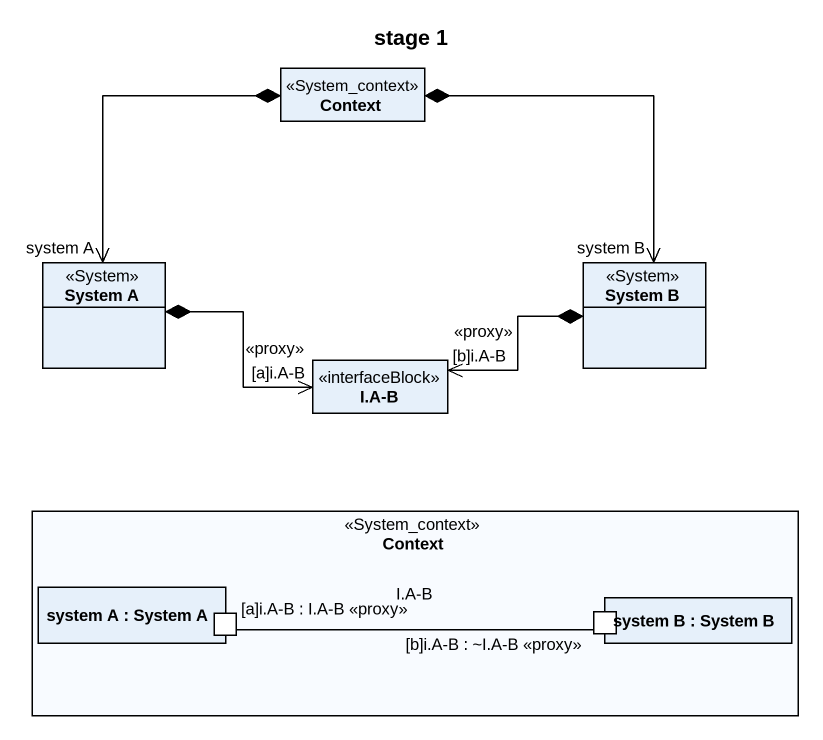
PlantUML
@startuml
title stage 1
allowmixing
hide circle
hide empty members
class Context <<System_context>>
class "System A" as System_A <<System>>
class "System B" as System_B <<System>>
class "I.A-B" as I_A_B <<interfaceBlock>>
rectangle "Context" as Context_2 <<System_context>> {
  rectangle "system A : System A" as system_A {
    port "[a]i.A-B : I.A-B <<proxy>>" as a_i_A_B_I_A_B_proxy
  }
  rectangle "system B : System B" as system_B {
    port "[b]i.A-B : ~I.A-B <<proxy>>" as b_i_A_B_I_A_B_proxy
  }
}
Context *--> "system A" System_A
Context *--> "system B" System_B
I_A_B "[a]i.A-B\n<<proxy>>" <-left-* System_A
I_A_B "[b]i.A-B\n<<proxy>>" <-right-* System_B
a_i_A_B_I_A_B_proxy -right- b_i_A_B_I_A_B_proxy : I.A-B
@enduml
